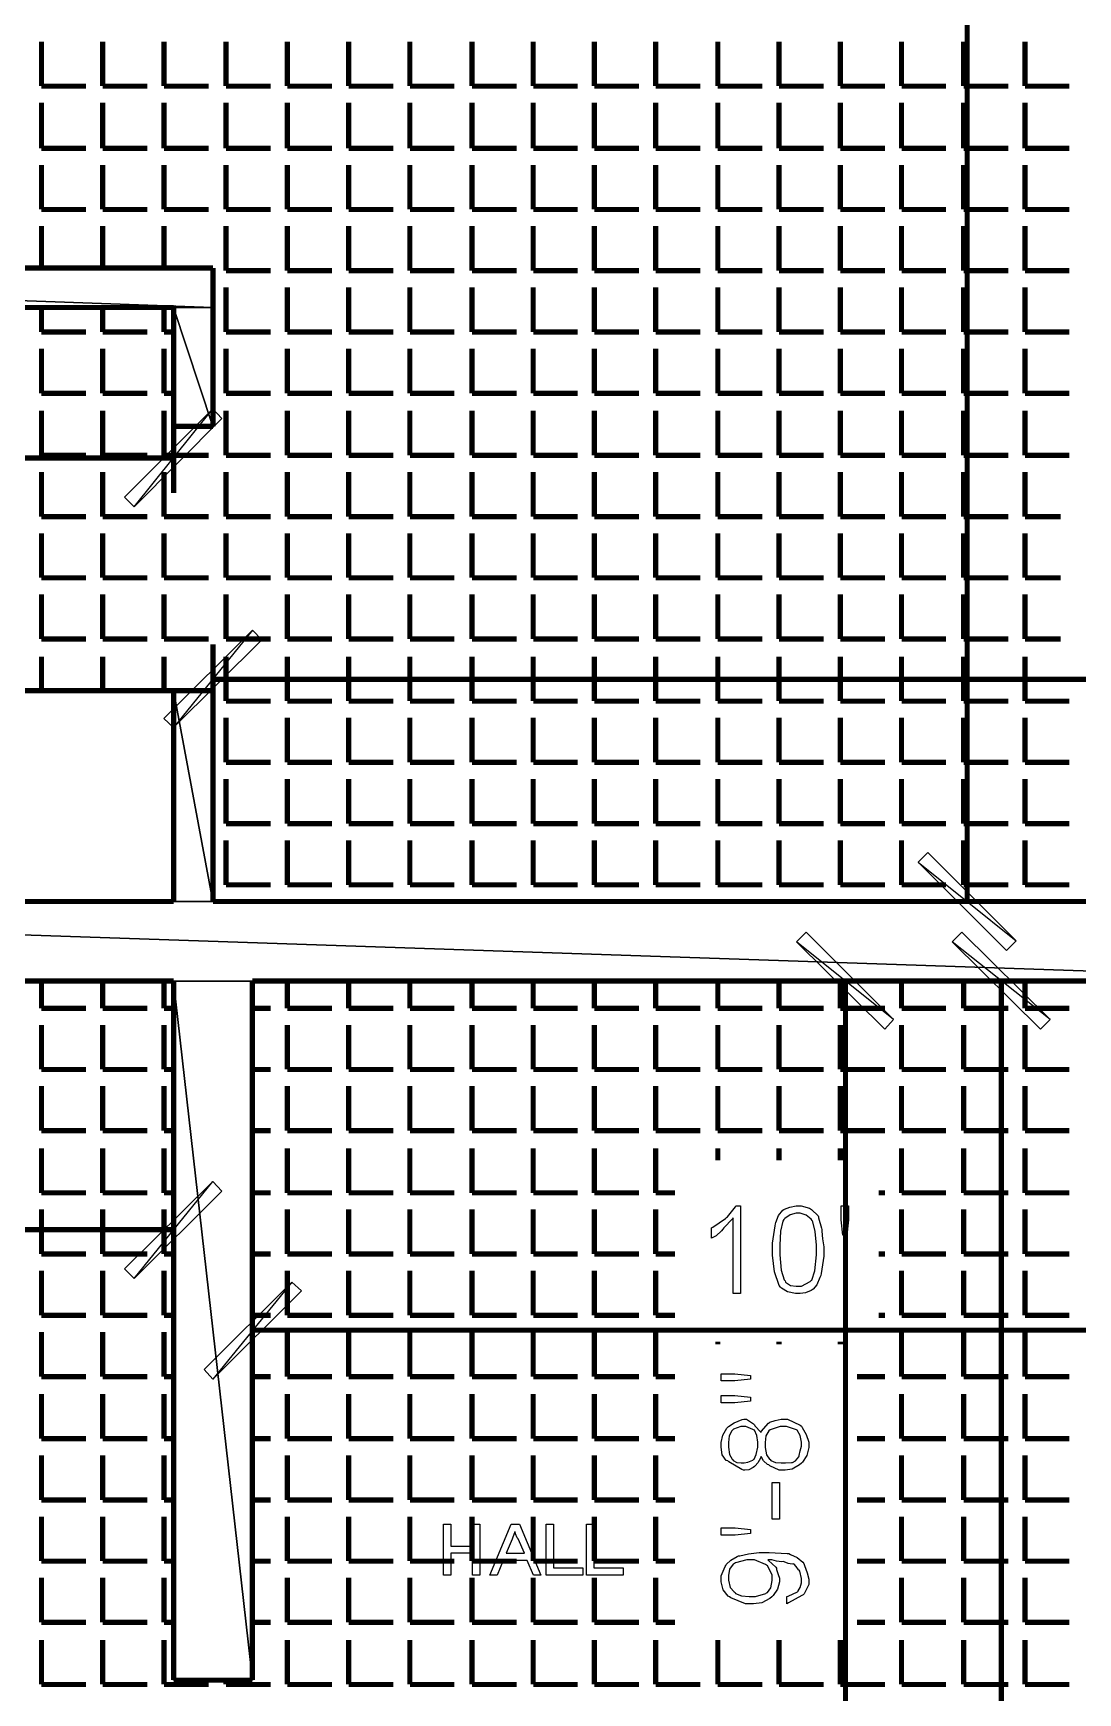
# Model space of a CAD drawing. Extents: x 0.3 to 7.8, y 0.3 to 11.5.
# Drawn here: x 3.249 to 5.239, y 5.433 to 8.594 of the extents above; entities that cross this region are included whole.
import ezdxf

# ---------------------------------------------------------------- set-up
doc = ezdxf.new("R2010")
doc.units = 0
doc.layers.get('0').update_dxf_attribs({"linetype": 'CONTINUOUS'})

msp = doc.modelspace()

# ---------------------------------------------------------------- linework, layer by layer
at = {"color": 0, "const_width": 0.01}
for points in [[(5.02832, 6.94), (5.02832, 10.1583)], [(3.51665, 7.89165), (3.51665, 7.71832)], [(3.51665, 7.845), (3.59169, 7.845)], [(1.50499, 7.785), (3.51665, 7.785)], [(3.59169, 7.27832), (3.59169, 7.43001)], [(3.59169, 7.36333), (6.48335, 7.36333)], [(3.51665, 7.34169), (3.59169, 7.34169)], [(5.07335, 6.94), (4.96164, 6.94)], [(4.79665, 4.85335), (4.79665, 6.78836)], [(5.09332, 3.57167), (5.09332, 6.78836)], [(1.50499, 6.315), (3.51665, 6.315)], [(3.66667, 6.12332), (5.67833, 6.12332)]]:
    msp.add_lwpolyline(points, dxfattribs=at)
at = {"color": 6, "const_width": 0.01}
for points in [[(3.26497, 8.49333), (3.26497, 8.57835)], [(3.38167, 8.49333), (3.38167, 8.57835)], [(3.49832, 8.49333), (3.49832, 8.57835)], [(3.61664, 8.49333), (3.61664, 8.57835)], [(3.73335, 8.49333), (3.73335, 8.57835)], [(3.84999, 8.49333), (3.84999, 8.57835)], [(3.96669, 8.49333), (3.96669, 8.57835)], [(4.08501, 8.49333), (4.08501, 8.57835)], [(4.20167, 8.49333), (4.20167, 8.57835)], [(4.31836, 8.49333), (4.31836, 8.57835)], [(4.435, 8.49333), (4.435, 8.57835)], [(4.55333, 8.49333), (4.55333, 8.57835)], [(4.66997, 8.49333), (4.66997, 8.57835)], [(4.78668, 8.49333), (4.78668, 8.57835)], [(4.90332, 8.49333), (4.90332, 8.57835)], [(5.02165, 8.49333), (5.02165, 8.57835)], [(5.13835, 8.49333), (5.13835, 8.57835)], [(3.26497, 8.49333), (3.34999, 8.49333)], [(3.38167, 8.49333), (3.46669, 8.49333)], [(3.49832, 8.49333), (3.58333, 8.49333)], [(3.61664, 8.49333), (3.70167, 8.49333)], [(3.73335, 8.49333), (3.81836, 8.49333)], [(3.84999, 8.49333), (3.935, 8.49333)], [(3.96669, 8.49333), (4.05165, 8.49333)], [(4.08501, 8.49333), (4.16997, 8.49333)], [(4.20167, 8.49333), (4.28668, 8.49333)], [(4.31836, 8.49333), (4.40332, 8.49333)], [(4.435, 8.49333), (4.52001, 8.49333)], [(4.55333, 8.49333), (4.63835, 8.49333)], [(4.66997, 8.49333), (4.75499, 8.49333)], [(4.78668, 8.49333), (4.87169, 8.49333)], [(4.90332, 8.49333), (4.98833, 8.49333)], [(5.02165, 8.49333), (5.10667, 8.49333)], [(5.13835, 8.49333), (5.22331, 8.49333)], [(3.26497, 8.375), (3.26497, 8.46164)], [(3.38167, 8.375), (3.38167, 8.46164)], [(3.49832, 8.375), (3.49832, 8.46164)], [(3.61664, 8.375), (3.61664, 8.46164)], [(3.73335, 8.375), (3.73335, 8.46164)], [(3.84999, 8.375), (3.84999, 8.46164)], [(3.96669, 8.375), (3.96669, 8.46164)], [(4.08501, 8.375), (4.08501, 8.46164)], [(4.20167, 8.375), (4.20167, 8.46164)], [(4.31836, 8.375), (4.31836, 8.46164)], [(4.435, 8.375), (4.435, 8.46164)], [(4.55333, 8.375), (4.55333, 8.46164)], [(4.66997, 8.375), (4.66997, 8.46164)], [(4.78668, 8.375), (4.78668, 8.46164)], [(4.90332, 8.375), (4.90332, 8.46164)], [(5.02165, 8.375), (5.02165, 8.46164)], [(5.13835, 8.375), (5.13835, 8.46164)], [(3.26497, 8.375), (3.34999, 8.375)], [(3.38167, 8.375), (3.46669, 8.375)], [(3.49832, 8.375), (3.58333, 8.375)], [(3.61664, 8.375), (3.70167, 8.375)], [(3.73335, 8.375), (3.81836, 8.375)], [(3.84999, 8.375), (3.935, 8.375)], [(3.96669, 8.375), (4.05165, 8.375)], [(4.08501, 8.375), (4.16997, 8.375)], [(4.20167, 8.375), (4.28668, 8.375)], [(4.31836, 8.375), (4.40332, 8.375)], [(4.435, 8.375), (4.52001, 8.375)], [(4.55333, 8.375), (4.63835, 8.375)], [(4.66997, 8.375), (4.75499, 8.375)], [(4.78668, 8.375), (4.87169, 8.375)], [(4.90332, 8.375), (4.98833, 8.375)], [(5.02165, 8.375), (5.10667, 8.375)], [(5.13835, 8.375), (5.22331, 8.375)], [(3.26497, 8.25836), (3.26497, 8.34332)], [(3.38167, 8.25836), (3.38167, 8.34332)], [(3.49832, 8.25836), (3.49832, 8.34332)], [(3.61664, 8.25836), (3.61664, 8.34332)], [(3.73335, 8.25836), (3.73335, 8.34332)], [(3.84999, 8.25836), (3.84999, 8.34332)], [(3.96669, 8.25836), (3.96669, 8.34332)], [(4.08501, 8.25836), (4.08501, 8.34332)], [(4.20167, 8.25836), (4.20167, 8.34332)], [(4.31836, 8.25836), (4.31836, 8.34332)], [(4.435, 8.25836), (4.435, 8.34332)], [(4.55333, 8.25836), (4.55333, 8.34332)], [(4.66997, 8.25836), (4.66997, 8.34332)], [(4.78668, 8.25836), (4.78668, 8.34332)], [(4.90332, 8.25836), (4.90332, 8.34332)], [(5.02165, 8.25836), (5.02165, 8.34332)], [(5.13835, 8.25836), (5.13835, 8.34332)], [(3.26497, 8.25836), (3.34999, 8.25836)], [(3.38167, 8.25836), (3.46669, 8.25836)], [(3.49832, 8.25836), (3.58333, 8.25836)], [(3.61664, 8.25836), (3.70167, 8.25836)], [(3.73335, 8.25836), (3.81836, 8.25836)], [(3.84999, 8.25836), (3.935, 8.25836)], [(3.96669, 8.25836), (4.05165, 8.25836)], [(4.08501, 8.25836), (4.16997, 8.25836)], [(4.20167, 8.25836), (4.28668, 8.25836)], [(4.31836, 8.25836), (4.40332, 8.25836)], [(4.435, 8.25836), (4.52001, 8.25836)], [(4.55333, 8.25836), (4.63835, 8.25836)], [(4.66997, 8.25836), (4.75499, 8.25836)], [(4.78668, 8.25836), (4.87169, 8.25836)], [(4.90332, 8.25836), (4.98833, 8.25836)], [(5.02165, 8.25836), (5.10667, 8.25836)], [(5.13835, 8.25836), (5.22331, 8.25836)], [(3.26497, 8.14665), (3.26497, 8.22667)], [(3.38167, 8.14665), (3.38167, 8.22667)], [(3.49832, 8.14665), (3.49832, 8.22667)], [(3.61664, 8.14165), (3.61664, 8.22667)], [(3.73335, 8.14165), (3.73335, 8.22667)], [(3.84999, 8.14165), (3.84999, 8.22667)], [(3.96669, 8.14165), (3.96669, 8.22667)], [(4.08501, 8.14165), (4.08501, 8.22667)], [(4.20167, 8.14165), (4.20167, 8.22667)], [(4.31836, 8.14165), (4.31836, 8.22667)], [(4.435, 8.14165), (4.435, 8.22667)], [(4.55333, 8.14165), (4.55333, 8.22667)], [(4.66997, 8.14165), (4.66997, 8.22667)], [(4.78668, 8.14165), (4.78668, 8.22667)], [(4.90332, 8.14165), (4.90332, 8.22667)], [(5.02165, 8.14165), (5.02165, 8.22667)], [(5.13835, 8.14165), (5.13835, 8.22667)], [(3.61664, 8.14165), (3.70167, 8.14165)], [(3.73335, 8.14165), (3.81836, 8.14165)], [(3.84999, 8.14165), (3.935, 8.14165)], [(3.96669, 8.14165), (4.05165, 8.14165)], [(4.08501, 8.14165), (4.16997, 8.14165)], [(4.20167, 8.14165), (4.28668, 8.14165)], [(4.31836, 8.14165), (4.40332, 8.14165)], [(4.435, 8.14165), (4.52001, 8.14165)], [(4.55333, 8.14165), (4.63835, 8.14165)], [(4.66997, 8.14165), (4.75499, 8.14165)], [(4.78668, 8.14165), (4.87169, 8.14165)], [(4.90332, 8.14165), (4.98833, 8.14165)], [(5.02165, 8.14165), (5.10667, 8.14165)], [(5.13835, 8.14165), (5.22331, 8.14165)], [(3.61664, 8.02501), (3.61664, 8.11003)], [(3.73335, 8.02501), (3.73335, 8.11003)], [(3.84999, 8.02501), (3.84999, 8.11003)], [(3.96669, 8.02501), (3.96669, 8.11003)], [(4.08501, 8.02501), (4.08501, 8.11003)], [(4.20167, 8.02501), (4.20167, 8.11003)], [(4.31836, 8.02501), (4.31836, 8.11003)], [(4.435, 8.02501), (4.435, 8.11003)], [(4.55333, 8.02501), (4.55333, 8.11003)], [(4.66997, 8.02501), (4.66997, 8.11003)], [(4.78668, 8.02501), (4.78668, 8.11003)], [(4.90332, 8.02501), (4.90332, 8.11003)], [(5.02165, 8.02501), (5.02165, 8.11003)], [(5.13835, 8.02501), (5.13835, 8.11003)], [(3.26497, 8.02501), (3.26497, 8.07167)], [(3.38167, 8.02501), (3.38167, 8.07167)], [(3.49832, 8.02501), (3.49832, 8.07167)], [(3.26497, 8.02501), (3.34999, 8.02501)], [(3.38167, 8.02501), (3.46669, 8.02501)], [(3.49832, 8.02501), (3.51665, 8.02501)], [(3.61664, 8.02501), (3.70167, 8.02501)], [(3.73335, 8.02501), (3.81836, 8.02501)], [(3.84999, 8.02501), (3.935, 8.02501)], [(3.96669, 8.02501), (4.05165, 8.02501)], [(4.08501, 8.02501), (4.16997, 8.02501)], [(4.20167, 8.02501), (4.28668, 8.02501)], [(4.31836, 8.02501), (4.40332, 8.02501)], [(4.435, 8.02501), (4.52001, 8.02501)], [(4.55333, 8.02501), (4.63835, 8.02501)], [(4.66997, 8.02501), (4.75499, 8.02501)], [(4.78668, 8.02501), (4.87169, 8.02501)], [(4.90332, 8.02501), (4.98833, 8.02501)], [(5.02165, 8.02501), (5.10667, 8.02501)], [(5.13835, 8.02501), (5.22331, 8.02501)], [(3.26497, 7.90831), (3.26497, 7.99333)], [(3.38167, 7.90831), (3.38167, 7.99333)], [(3.49832, 7.90831), (3.49832, 7.99333)], [(3.61664, 7.90831), (3.61664, 7.99333)], [(3.73335, 7.90831), (3.73335, 7.99333)], [(3.84999, 7.90831), (3.84999, 7.99333)], [(3.96669, 7.90831), (3.96669, 7.99333)], [(4.08501, 7.90831), (4.08501, 7.99333)], [(4.20167, 7.90831), (4.20167, 7.99333)], [(4.31836, 7.90831), (4.31836, 7.99333)], [(4.435, 7.90831), (4.435, 7.99333)], [(4.55333, 7.90831), (4.55333, 7.99333)], [(4.66997, 7.90831), (4.66997, 7.99333)], [(4.78668, 7.90831), (4.78668, 7.99333)], [(4.90332, 7.90831), (4.90332, 7.99333)], [(5.02165, 7.90831), (5.02165, 7.99333)], [(5.13835, 7.90831), (5.13835, 7.99333)], [(3.26497, 7.90831), (3.34999, 7.90831)], [(3.38167, 7.90831), (3.46669, 7.90831)], [(3.49832, 7.90831), (3.51665, 7.90831)], [(3.61664, 7.90831), (3.70167, 7.90831)], [(3.73335, 7.90831), (3.81836, 7.90831)], [(3.84999, 7.90831), (3.935, 7.90831)], [(3.96669, 7.90831), (4.05165, 7.90831)], [(4.08501, 7.90831), (4.16997, 7.90831)], [(4.20167, 7.90831), (4.28668, 7.90831)], [(4.31836, 7.90831), (4.40332, 7.90831)], [(4.435, 7.90831), (4.52001, 7.90831)], [(4.55333, 7.90831), (4.63835, 7.90831)], [(4.66997, 7.90831), (4.75499, 7.90831)], [(4.78668, 7.90831), (4.87169, 7.90831)], [(4.90332, 7.90831), (4.98833, 7.90831)], [(5.02165, 7.90831), (5.10667, 7.90831)], [(5.13835, 7.90831), (5.22331, 7.90831)], [(3.26497, 7.78999), (3.26497, 7.875)], [(3.38167, 7.78999), (3.38167, 7.875)], [(3.49832, 7.78999), (3.49832, 7.875)], [(3.61664, 7.78999), (3.61664, 7.875)], [(3.73335, 7.78999), (3.73335, 7.875)], [(3.84999, 7.78999), (3.84999, 7.875)], [(3.96669, 7.78999), (3.96669, 7.875)], [(4.08501, 7.78999), (4.08501, 7.875)], [(4.20167, 7.78999), (4.20167, 7.875)], [(4.31836, 7.78999), (4.31836, 7.875)], [(4.435, 7.78999), (4.435, 7.875)], [(4.55333, 7.78999), (4.55333, 7.875)], [(4.66997, 7.78999), (4.66997, 7.875)], [(4.78668, 7.78999), (4.78668, 7.875)], [(4.90332, 7.78999), (4.90332, 7.875)], [(5.02165, 7.78999), (5.02165, 7.875)], [(5.13835, 7.78999), (5.13835, 7.875)], [(3.26497, 7.78999), (3.34999, 7.78999)], [(3.38167, 7.78999), (3.46669, 7.78999)], [(3.49832, 7.78999), (3.58333, 7.78999)], [(3.61664, 7.78999), (3.70167, 7.78999)], [(3.73335, 7.78999), (3.81836, 7.78999)], [(3.84999, 7.78999), (3.935, 7.78999)], [(3.96669, 7.78999), (4.05165, 7.78999)], [(4.08501, 7.78999), (4.16997, 7.78999)], [(4.20167, 7.78999), (4.28668, 7.78999)], [(4.31836, 7.78999), (4.40332, 7.78999)], [(4.435, 7.78999), (4.52001, 7.78999)], [(4.55333, 7.78999), (4.63835, 7.78999)], [(4.66997, 7.78999), (4.75499, 7.78999)], [(4.78668, 7.78999), (4.87169, 7.78999)], [(4.90332, 7.78999), (4.98833, 7.78999)], [(5.02165, 7.78999), (5.10667, 7.78999)], [(5.13835, 7.78999), (5.22331, 7.78999)], [(3.26497, 7.67333), (3.26497, 7.75836)], [(3.38167, 7.67333), (3.38167, 7.75836)], [(3.49832, 7.67333), (3.49832, 7.75836)], [(3.61664, 7.67333), (3.61664, 7.75836)], [(3.73335, 7.67333), (3.73335, 7.75836)], [(3.84999, 7.67333), (3.84999, 7.75836)], [(3.96669, 7.67333), (3.96669, 7.75836)], [(4.08501, 7.67333), (4.08501, 7.75836)], [(4.20167, 7.67333), (4.20167, 7.75836)], [(4.31836, 7.67333), (4.31836, 7.75836)], [(4.435, 7.67333), (4.435, 7.75836)], [(4.55333, 7.67333), (4.55333, 7.75836)], [(4.66997, 7.67333), (4.66997, 7.75836)], [(4.78668, 7.67333), (4.78668, 7.75836)], [(4.90332, 7.67333), (4.90332, 7.75836)], [(5.02165, 7.67333), (5.02165, 7.75836)], [(5.13835, 7.67333), (5.13835, 7.75836)], [(3.26497, 7.67333), (3.34999, 7.67333)], [(3.38167, 7.67333), (3.46669, 7.67333)], [(3.49832, 7.67333), (3.58333, 7.67333)], [(3.61664, 7.67333), (3.70167, 7.67333)], [(3.73335, 7.67333), (3.81836, 7.67333)], [(3.84999, 7.67333), (3.935, 7.67333)], [(3.96669, 7.67333), (4.05165, 7.67333)], [(4.08501, 7.67333), (4.16997, 7.67333)], [(4.20167, 7.67333), (4.28668, 7.67333)], [(4.31836, 7.67333), (4.40332, 7.67333)], [(4.435, 7.67333), (4.52001, 7.67333)], [(4.55333, 7.67333), (4.63835, 7.67333)], [(4.66997, 7.67333), (4.75499, 7.67333)], [(4.78668, 7.67333), (4.87169, 7.67333)], [(4.90332, 7.67333), (4.98833, 7.67333)], [(5.02165, 7.67333), (5.10667, 7.67333)], [(5.13835, 7.67333), (5.20665, 7.67333)], [(3.26497, 7.55664), (3.26497, 7.64165)], [(3.38167, 7.55664), (3.38167, 7.64165)], [(3.49832, 7.55664), (3.49832, 7.64165)], [(3.61664, 7.55664), (3.61664, 7.64165)], [(3.73335, 7.55664), (3.73335, 7.64165)], [(3.84999, 7.55664), (3.84999, 7.64165)], [(3.96669, 7.55664), (3.96669, 7.64165)], [(4.08501, 7.55664), (4.08501, 7.64165)], [(4.20167, 7.55664), (4.20167, 7.64165)], [(4.31836, 7.55664), (4.31836, 7.64165)], [(4.435, 7.55664), (4.435, 7.64165)], [(4.55333, 7.55664), (4.55333, 7.64165)], [(4.66997, 7.55664), (4.66997, 7.64165)], [(4.78668, 7.55664), (4.78668, 7.64165)], [(4.90332, 7.55664), (4.90332, 7.64165)], [(5.02165, 7.55664), (5.02165, 7.64165)], [(5.13835, 7.55664), (5.13835, 7.64165)], [(3.26497, 7.55664), (3.34999, 7.55664)], [(3.38167, 7.55664), (3.46669, 7.55664)], [(3.49832, 7.55664), (3.58333, 7.55664)], [(3.61664, 7.55664), (3.70167, 7.55664)], [(3.73335, 7.55664), (3.81836, 7.55664)], [(3.84999, 7.55664), (3.935, 7.55664)], [(3.96669, 7.55664), (4.05165, 7.55664)], [(4.08501, 7.55664), (4.16997, 7.55664)], [(4.20167, 7.55664), (4.28668, 7.55664)], [(4.31836, 7.55664), (4.40332, 7.55664)], [(4.435, 7.55664), (4.52001, 7.55664)], [(4.55333, 7.55664), (4.63835, 7.55664)], [(4.66997, 7.55664), (4.75499, 7.55664)], [(4.78668, 7.55664), (4.87169, 7.55664)], [(4.90332, 7.55664), (4.98833, 7.55664)], [(5.02165, 7.55664), (5.10667, 7.55664)], [(5.13835, 7.55664), (5.20665, 7.55664)], [(3.26497, 7.44), (3.26497, 7.52501)], [(3.38167, 7.44), (3.38167, 7.52501)], [(3.49832, 7.44), (3.49832, 7.52501)], [(3.61664, 7.44), (3.61664, 7.52501)], [(3.73335, 7.44), (3.73335, 7.52501)], [(3.84999, 7.44), (3.84999, 7.52501)], [(3.96669, 7.44), (3.96669, 7.52501)], [(4.08501, 7.44), (4.08501, 7.52501)], [(4.20167, 7.44), (4.20167, 7.52501)], [(4.31836, 7.44), (4.31836, 7.52501)], [(4.435, 7.44), (4.435, 7.52501)], [(4.55333, 7.44), (4.55333, 7.52501)], [(4.66997, 7.44), (4.66997, 7.52501)], [(4.78668, 7.44), (4.78668, 7.52501)], [(4.90332, 7.44), (4.90332, 7.52501)], [(5.02165, 7.44), (5.02165, 7.52501)], [(5.13835, 7.44), (5.13835, 7.52501)], [(3.26497, 7.44), (3.34999, 7.44)], [(3.38167, 7.44), (3.46669, 7.44)], [(3.49832, 7.44), (3.58333, 7.44)], [(3.61664, 7.44), (3.70167, 7.44)], [(3.73335, 7.44), (3.81836, 7.44)], [(3.84999, 7.44), (3.935, 7.44)], [(3.96669, 7.44), (4.05165, 7.44)], [(4.08501, 7.44), (4.16997, 7.44)], [(4.20167, 7.44), (4.28668, 7.44)], [(4.31836, 7.44), (4.40332, 7.44)], [(4.435, 7.44), (4.52001, 7.44)], [(4.55333, 7.44), (4.63835, 7.44)], [(4.66997, 7.44), (4.75499, 7.44)], [(4.78668, 7.44), (4.87169, 7.44)], [(4.90332, 7.44), (4.98833, 7.44)], [(5.02165, 7.44), (5.10667, 7.44)], [(5.13835, 7.44), (5.20665, 7.44)], [(3.26497, 7.34169), (3.26497, 7.40668)], [(3.38167, 7.34169), (3.38167, 7.40668)], [(3.49832, 7.34169), (3.49832, 7.40668)], [(3.61664, 7.32167), (3.61664, 7.40668)], [(3.73335, 7.32167), (3.73335, 7.40668)], [(3.84999, 7.32167), (3.84999, 7.40668)], [(3.96669, 7.32167), (3.96669, 7.40668)], [(4.08501, 7.32167), (4.08501, 7.40668)], [(4.20167, 7.32167), (4.20167, 7.40668)], [(4.31836, 7.32167), (4.31836, 7.40668)], [(4.435, 7.32167), (4.435, 7.40668)], [(4.55333, 7.32167), (4.55333, 7.40668)], [(4.66997, 7.32167), (4.66997, 7.40668)], [(4.78668, 7.32167), (4.78668, 7.40668)], [(4.90332, 7.32167), (4.90332, 7.40668)], [(5.02165, 7.32167), (5.02165, 7.40668)], [(5.13835, 7.32167), (5.13835, 7.40668)], [(3.61664, 7.32167), (3.70167, 7.32167)], [(3.73335, 7.32167), (3.81836, 7.32167)], [(3.84999, 7.32167), (3.935, 7.32167)], [(3.96669, 7.32167), (4.05165, 7.32167)], [(4.08501, 7.32167), (4.16997, 7.32167)], [(4.20167, 7.32167), (4.28668, 7.32167)], [(4.31836, 7.32167), (4.40332, 7.32167)], [(4.435, 7.32167), (4.52001, 7.32167)], [(4.55333, 7.32167), (4.63835, 7.32167)], [(4.66997, 7.32167), (4.75499, 7.32167)], [(4.78668, 7.32167), (4.87169, 7.32167)], [(4.90332, 7.32167), (4.98833, 7.32167)], [(5.02165, 7.32167), (5.10667, 7.32167)], [(5.13835, 7.32167), (5.22331, 7.32167)], [(3.61664, 7.20503), (3.61664, 7.28999)], [(3.73335, 7.20503), (3.73335, 7.28999)], [(3.84999, 7.20503), (3.84999, 7.28999)], [(3.96669, 7.20503), (3.96669, 7.28999)], [(4.08501, 7.20503), (4.08501, 7.28999)], [(4.20167, 7.20503), (4.20167, 7.28999)], [(4.31836, 7.20503), (4.31836, 7.28999)], [(4.435, 7.20503), (4.435, 7.28999)], [(4.55333, 7.20503), (4.55333, 7.28999)], [(4.66997, 7.20503), (4.66997, 7.28999)], [(4.78668, 7.20503), (4.78668, 7.28999)], [(4.90332, 7.20503), (4.90332, 7.28999)], [(5.02165, 7.20503), (5.02165, 7.28999)], [(5.13835, 7.20503), (5.13835, 7.28999)], [(3.61664, 7.20503), (3.70167, 7.20503)], [(3.73335, 7.20503), (3.81836, 7.20503)], [(3.84999, 7.20503), (3.935, 7.20503)], [(3.96669, 7.20503), (4.05165, 7.20503)], [(4.08501, 7.20503), (4.16997, 7.20503)], [(4.20167, 7.20503), (4.28668, 7.20503)], [(4.31836, 7.20503), (4.40332, 7.20503)], [(4.435, 7.20503), (4.52001, 7.20503)], [(4.55333, 7.20503), (4.63835, 7.20503)], [(4.66997, 7.20503), (4.75499, 7.20503)], [(4.78668, 7.20503), (4.87169, 7.20503)], [(4.90332, 7.20503), (4.98833, 7.20503)], [(5.02165, 7.20503), (5.10667, 7.20503)], [(5.13835, 7.20503), (5.22331, 7.20503)], [(3.61664, 7.08832), (3.61664, 7.17333)], [(3.73335, 7.08832), (3.73335, 7.17333)], [(3.84999, 7.08832), (3.84999, 7.17333)], [(3.96669, 7.08832), (3.96669, 7.17333)], [(4.08501, 7.08832), (4.08501, 7.17333)], [(4.20167, 7.08832), (4.20167, 7.17333)], [(4.31836, 7.08832), (4.31836, 7.17333)], [(4.435, 7.08832), (4.435, 7.17333)], [(4.55333, 7.08832), (4.55333, 7.17333)], [(4.66997, 7.08832), (4.66997, 7.17333)], [(4.78668, 7.08832), (4.78668, 7.17333)], [(4.90332, 7.08832), (4.90332, 7.17333)], [(5.02165, 7.08832), (5.02165, 7.17333)], [(5.13835, 7.08832), (5.13835, 7.17333)], [(3.61664, 7.08832), (3.70167, 7.08832)], [(3.73335, 7.08832), (3.81836, 7.08832)], [(3.84999, 7.08832), (3.935, 7.08832)], [(3.96669, 7.08832), (4.05165, 7.08832)], [(4.08501, 7.08832), (4.16997, 7.08832)], [(4.20167, 7.08832), (4.28668, 7.08832)], [(4.31836, 7.08832), (4.40332, 7.08832)], [(4.435, 7.08832), (4.52001, 7.08832)], [(4.55333, 7.08832), (4.63835, 7.08832)], [(4.66997, 7.08832), (4.75499, 7.08832)], [(4.78668, 7.08832), (4.87169, 7.08832)], [(4.90332, 7.08832), (4.98833, 7.08832)], [(5.02165, 7.08832), (5.10667, 7.08832)], [(5.13835, 7.08832), (5.22331, 7.08832)], [(3.61664, 6.97168), (3.61664, 7.05664)], [(3.73335, 6.97168), (3.73335, 7.05664)], [(3.84999, 6.97168), (3.84999, 7.05664)], [(3.96669, 6.97168), (3.96669, 7.05664)], [(4.08501, 6.97168), (4.08501, 7.05664)], [(4.20167, 6.97168), (4.20167, 7.05664)], [(4.31836, 6.97168), (4.31836, 7.05664)], [(4.435, 6.97168), (4.435, 7.05664)], [(4.55333, 6.97168), (4.55333, 7.05664)], [(4.66997, 6.97168), (4.66997, 7.05664)], [(4.78668, 6.97168), (4.78668, 7.05664)], [(4.90332, 6.97168), (4.90332, 7.05664)], [(5.02165, 6.97168), (5.02165, 7.05664)], [(5.13835, 6.97168), (5.13835, 7.05664)], [(3.61664, 6.97168), (3.70167, 6.97168)], [(3.73335, 6.97168), (3.81836, 6.97168)], [(3.84999, 6.97168), (3.935, 6.97168)], [(3.96669, 6.97168), (4.05165, 6.97168)], [(4.08501, 6.97168), (4.16997, 6.97168)], [(4.20167, 6.97168), (4.28668, 6.97168)], [(4.31836, 6.97168), (4.40332, 6.97168)], [(4.435, 6.97168), (4.52001, 6.97168)], [(4.55333, 6.97168), (4.63835, 6.97168)], [(4.66997, 6.97168), (4.75499, 6.97168)], [(4.78668, 6.97168), (4.87169, 6.97168)], [(4.90332, 6.97168), (4.98833, 6.97168)], [(5.02165, 6.97168), (5.10667, 6.97168)], [(5.13835, 6.97168), (5.22331, 6.97168)]]:
    msp.add_lwpolyline(points, dxfattribs=at)
at = {"color": 5, "const_width": 0.01}
for points in [[(3.59169, 8.14665), (1.50499, 8.14665)], [(3.59169, 8.14665), (3.59169, 7.845)], [(3.51665, 8.07167), (1.50499, 8.07167)], [(3.51665, 8.07167), (3.51665, 7.845)], [(3.51665, 7.34169), (1.50499, 7.34169)], [(3.51665, 7.34169), (3.51665, 6.94)], [(3.59169, 7.34169), (3.59169, 6.94)], [(3.51665, 6.94), (1.50499, 6.94)], [(5.83003, 6.94), (3.59169, 6.94)], [(3.51665, 6.78836), (1.50499, 6.78836)], [(3.51665, 5.45665), (3.51665, 6.78836)], [(3.66667, 5.45665), (3.66667, 6.78836)], [(3.66667, 6.78836), (5.67833, 6.78836)], [(3.51665, 5.45665), (3.66667, 5.45665)]]:
    msp.add_lwpolyline(points, dxfattribs=at)
at = {"color": 92}
for points in [[(1.50499, 8.14665), (3.59169, 8.07167), (1.50499, 8.07167), (1.50499, 8.14665)], [(1.50499, 8.14665), (3.59169, 8.14665), (3.59169, 8.07167), (1.50499, 8.14665)], [(3.51665, 8.07167), (3.59169, 7.845), (3.51665, 7.845), (3.51665, 8.07167)], [(3.51665, 8.07167), (3.59169, 8.07167), (3.59169, 7.845), (3.51665, 8.07167)], [(3.51665, 7.34169), (3.59169, 6.94), (3.51665, 6.94), (3.51665, 7.34169)], [(3.51665, 7.34169), (3.59169, 7.34169), (3.59169, 6.94), (3.51665, 7.34169)], [(1.35335, 6.94), (5.83003, 6.78836), (1.35335, 6.78836), (1.35335, 6.94)], [(1.35335, 6.94), (5.83003, 6.94), (5.83003, 6.78836), (1.35335, 6.94)], [(3.51665, 6.78836), (3.66667, 5.45665), (3.51665, 5.45665), (3.51665, 6.78836)], [(3.51665, 6.78836), (3.66667, 6.78836), (3.66667, 5.45665), (3.51665, 6.78836)]]:
    msp.add_lwpolyline(points, close=True, dxfattribs=at)
at = {"color": 0}
for points in [[(3.42333, 7.71001), (3.44168, 7.69168), (3.59169, 7.87831), (3.42333, 7.71001)], [(3.44168, 7.69168), (3.59169, 7.87831), (3.60835, 7.86003), (3.44168, 7.69168)], [(3.66667, 7.45665), (3.51665, 7.27165), (3.49832, 7.28836), (3.66667, 7.45665)], [(3.685, 7.43832), (3.66667, 7.45665), (3.51665, 7.27165), (3.685, 7.43832)], [(4.95335, 7.03331), (4.935, 7.01497), (5.12169, 6.86501), (4.95335, 7.03331)], [(4.935, 7.01497), (5.12169, 6.86501), (5.10335, 6.84668), (4.935, 7.01497)], [(4.88835, 6.715), (4.70335, 6.86333), (4.72168, 6.88167), (4.88835, 6.715)], [(4.87169, 6.69667), (4.88835, 6.715), (4.70335, 6.86333), (4.87169, 6.69667)], [(5.18668, 6.715), (5, 6.86333), (5.01833, 6.88167), (5.18668, 6.715)], [(5.16835, 6.69667), (5.18668, 6.715), (5, 6.86333), (5.16835, 6.69667)], [(3.42333, 6.24001), (3.44168, 6.22168), (3.59169, 6.40668), (3.42333, 6.24001)], [(3.44168, 6.22168), (3.59169, 6.40668), (3.60835, 6.38835), (3.44168, 6.22168)], [(3.74164, 6.215), (3.59169, 6.03), (3.57497, 6.04833), (3.74164, 6.215)], [(3.75999, 6.19835), (3.74164, 6.215), (3.59169, 6.03), (3.75999, 6.19835)], [(4.0306, 5.65657), (4.0306, 5.75379), (4.04449, 5.75379), (4.04449, 5.71213), (4.08615, 5.71213), (4.08615, 5.75379), (4.10004, 5.75379), (4.10004, 5.65657), (4.08615, 5.65657), (4.08615, 5.69824), (4.04449, 5.69824), (4.04449, 5.65657), (4.0306, 5.65657)], [(4.11887, 5.65657), (4.15944, 5.75379), (4.17551, 5.75379), (4.2161, 5.65657), (4.20221, 5.65657), (4.19049, 5.68435), (4.14447, 5.68435), (4.13276, 5.65657), (4.11887, 5.65657)], [(4.15012, 5.69824), (4.18485, 5.69824), (4.17333, 5.72601), (4.17144, 5.72803), (4.16764, 5.73568), (4.16758, 5.73969), (4.16749, 5.7399), (4.1665, 5.73904), (4.16206, 5.72689), (4.1614, 5.72537), (4.15012, 5.69824)], [(4.22657, 5.65657), (4.22657, 5.75379), (4.24046, 5.75379), (4.24046, 5.67046), (4.29601, 5.67046), (4.29601, 5.65657), (4.22657, 5.65657)], [(4.3035, 5.65657), (4.3035, 5.75379), (4.31739, 5.75379), (4.31739, 5.67046), (4.37294, 5.67046), (4.37294, 5.65657), (4.3035, 5.65657)]]:
    msp.add_lwpolyline(points, close=True, dxfattribs=at)
at = {"color": 2, "const_width": 0.01}
for points in [[(3.26497, 6.73665), (3.26497, 6.78836)], [(3.38167, 6.73665), (3.38167, 6.78836)], [(3.49832, 6.73665), (3.49832, 6.78836)], [(3.73335, 6.73665), (3.73335, 6.78836)], [(3.84999, 6.73665), (3.84999, 6.78836)], [(3.96669, 6.73665), (3.96669, 6.78836)], [(4.08501, 6.73665), (4.08501, 6.78836)], [(4.20167, 6.73665), (4.20167, 6.78836)], [(4.31836, 6.73665), (4.31836, 6.78836)], [(4.435, 6.73665), (4.435, 6.78836)], [(4.55333, 6.73665), (4.55333, 6.78836)], [(4.66997, 6.73665), (4.66997, 6.78836)], [(4.78668, 6.73665), (4.78668, 6.78836)], [(4.90332, 6.73665), (4.90332, 6.78836)], [(5.02165, 6.73665), (5.02165, 6.78836)], [(5.13835, 6.73665), (5.13835, 6.78836)], [(3.26497, 6.73665), (3.34999, 6.73665)], [(3.38167, 6.73665), (3.46669, 6.73665)], [(3.49832, 6.73665), (3.51665, 6.73665)], [(3.66667, 6.73665), (3.70167, 6.73665)], [(3.73335, 6.73665), (3.81836, 6.73665)], [(3.84999, 6.73665), (3.935, 6.73665)], [(3.96669, 6.73665), (4.05165, 6.73665)], [(4.08501, 6.73665), (4.16997, 6.73665)], [(4.20167, 6.73665), (4.28668, 6.73665)], [(4.31836, 6.73665), (4.40332, 6.73665)], [(4.435, 6.73665), (4.52001, 6.73665)], [(4.55333, 6.73665), (4.63835, 6.73665)], [(4.66997, 6.73665), (4.75499, 6.73665)], [(4.78668, 6.73665), (4.87169, 6.73665)], [(4.90332, 6.73665), (4.98833, 6.73665)], [(5.02165, 6.73665), (5.10667, 6.73665)], [(5.13835, 6.73665), (5.22331, 6.73665)], [(3.26497, 6.62001), (3.26497, 6.70503)], [(3.38167, 6.62001), (3.38167, 6.70503)], [(3.49832, 6.62001), (3.49832, 6.70503)], [(3.73335, 6.62001), (3.73335, 6.70503)], [(3.84999, 6.62001), (3.84999, 6.70503)], [(3.96669, 6.62001), (3.96669, 6.70503)], [(4.08501, 6.62001), (4.08501, 6.70503)], [(4.20167, 6.62001), (4.20167, 6.70503)], [(4.31836, 6.62001), (4.31836, 6.70503)], [(4.435, 6.62001), (4.435, 6.70503)], [(4.55333, 6.62001), (4.55333, 6.70503)], [(4.66997, 6.62001), (4.66997, 6.70503)], [(4.78668, 6.62001), (4.78668, 6.70503)], [(4.90332, 6.62001), (4.90332, 6.70503)], [(5.02165, 6.62001), (5.02165, 6.70503)], [(5.13835, 6.62001), (5.13835, 6.70503)], [(3.26497, 6.62001), (3.34999, 6.62001)], [(3.38167, 6.62001), (3.46669, 6.62001)], [(3.49832, 6.62001), (3.51665, 6.62001)], [(3.66667, 6.62001), (3.70167, 6.62001)], [(3.73335, 6.62001), (3.81836, 6.62001)], [(3.84999, 6.62001), (3.935, 6.62001)], [(3.96669, 6.62001), (4.05165, 6.62001)], [(4.08501, 6.62001), (4.16997, 6.62001)], [(4.20167, 6.62001), (4.28668, 6.62001)], [(4.31836, 6.62001), (4.40332, 6.62001)], [(4.435, 6.62001), (4.52001, 6.62001)], [(4.55333, 6.62001), (4.63835, 6.62001)], [(4.66997, 6.62001), (4.75499, 6.62001)], [(4.78668, 6.62001), (4.87169, 6.62001)], [(4.90332, 6.62001), (4.98833, 6.62001)], [(5.02165, 6.62001), (5.10667, 6.62001)], [(5.13835, 6.62001), (5.22331, 6.62001)], [(3.26497, 6.50331), (3.26497, 6.58832)], [(3.38167, 6.50331), (3.38167, 6.58832)], [(3.49832, 6.50331), (3.49832, 6.58832)], [(3.73335, 6.50331), (3.73335, 6.58832)], [(3.84999, 6.50331), (3.84999, 6.58832)], [(3.96669, 6.50331), (3.96669, 6.58832)], [(4.08501, 6.50331), (4.08501, 6.58832)], [(4.20167, 6.50331), (4.20167, 6.58832)], [(4.31836, 6.50331), (4.31836, 6.58832)], [(4.435, 6.50331), (4.435, 6.58832)], [(4.55333, 6.50331), (4.55333, 6.58832)], [(4.66997, 6.50331), (4.66997, 6.58832)], [(4.78668, 6.50331), (4.78668, 6.58832)], [(4.90332, 6.50331), (4.90332, 6.58832)], [(5.02165, 6.50331), (5.02165, 6.58832)], [(5.13835, 6.50331), (5.13835, 6.58832)], [(3.26497, 6.50331), (3.34999, 6.50331)], [(3.38167, 6.50331), (3.46669, 6.50331)], [(3.49832, 6.50331), (3.51665, 6.50331)], [(3.66667, 6.50331), (3.70167, 6.50331)], [(3.73335, 6.50331), (3.81836, 6.50331)], [(3.84999, 6.50331), (3.935, 6.50331)], [(3.96669, 6.50331), (4.05165, 6.50331)], [(4.08501, 6.50331), (4.16997, 6.50331)], [(4.20167, 6.50331), (4.28668, 6.50331)], [(4.31836, 6.50331), (4.40332, 6.50331)], [(4.435, 6.50331), (4.52001, 6.50331)], [(4.55333, 6.50331), (4.63835, 6.50331)], [(4.66997, 6.50331), (4.75499, 6.50331)], [(4.78668, 6.50331), (4.87169, 6.50331)], [(4.90332, 6.50331), (4.98833, 6.50331)], [(5.02165, 6.50331), (5.10667, 6.50331)], [(5.13835, 6.50331), (5.22331, 6.50331)], [(3.26497, 6.38499), (3.26497, 6.47)], [(3.38167, 6.38499), (3.38167, 6.47)], [(3.49832, 6.38499), (3.49832, 6.47)], [(3.73335, 6.38499), (3.73335, 6.47)], [(3.84999, 6.38499), (3.84999, 6.47)], [(3.96669, 6.38499), (3.96669, 6.47)], [(4.08501, 6.38499), (4.08501, 6.47)], [(4.20167, 6.38499), (4.20167, 6.47)], [(4.31836, 6.38499), (4.31836, 6.47)], [(4.435, 6.38499), (4.435, 6.47)], [(4.55333, 6.44667), (4.55333, 6.47)], [(4.66997, 6.44667), (4.66997, 6.47)], [(4.78668, 6.44667), (4.78668, 6.47)], [(4.90332, 6.38499), (4.90332, 6.47)], [(5.02165, 6.38499), (5.02165, 6.47)], [(5.13835, 6.38499), (5.13835, 6.47)], [(3.26497, 6.38499), (3.34999, 6.38499)], [(3.38167, 6.38499), (3.46669, 6.38499)], [(3.49832, 6.38499), (3.51665, 6.38499)], [(3.66667, 6.38499), (3.70167, 6.38499)], [(3.73335, 6.38499), (3.81836, 6.38499)], [(3.84999, 6.38499), (3.935, 6.38499)], [(3.96669, 6.38499), (4.05165, 6.38499)], [(4.08501, 6.38499), (4.16997, 6.38499)], [(4.20167, 6.38499), (4.28668, 6.38499)], [(4.31836, 6.38499), (4.40332, 6.38499)], [(4.435, 6.38499), (4.47168, 6.38499)], [(4.86003, 6.38499), (4.87169, 6.38499)], [(4.90332, 6.38499), (4.98833, 6.38499)], [(5.02165, 6.38499), (5.10667, 6.38499)], [(5.13835, 6.38499), (5.22331, 6.38499)], [(3.26497, 6.26833), (3.26497, 6.35335)], [(3.38167, 6.26833), (3.38167, 6.35335)], [(3.49832, 6.26833), (3.49832, 6.35335)], [(3.73335, 6.26833), (3.73335, 6.35335)], [(3.84999, 6.26833), (3.84999, 6.35335)], [(3.96669, 6.26833), (3.96669, 6.35335)], [(4.08501, 6.26833), (4.08501, 6.35335)], [(4.20167, 6.26833), (4.20167, 6.35335)], [(4.31836, 6.26833), (4.31836, 6.35335)], [(4.435, 6.26833), (4.435, 6.35335)], [(4.90332, 6.26833), (4.90332, 6.35335)], [(5.02165, 6.26833), (5.02165, 6.35335)], [(5.13835, 6.26833), (5.13835, 6.35335)], [(3.26497, 6.26833), (3.34999, 6.26833)], [(3.38167, 6.26833), (3.46669, 6.26833)], [(3.49832, 6.26833), (3.51665, 6.26833)], [(3.66667, 6.26833), (3.70167, 6.26833)], [(3.73335, 6.26833), (3.81836, 6.26833)], [(3.84999, 6.26833), (3.935, 6.26833)], [(3.96669, 6.26833), (4.05165, 6.26833)], [(4.08501, 6.26833), (4.16997, 6.26833)], [(4.20167, 6.26833), (4.28668, 6.26833)], [(4.31836, 6.26833), (4.40332, 6.26833)], [(4.435, 6.26833), (4.47168, 6.26833)], [(4.86003, 6.26833), (4.87169, 6.26833)], [(4.90332, 6.26833), (4.98833, 6.26833)], [(5.02165, 6.26833), (5.10667, 6.26833)], [(5.13835, 6.26833), (5.22331, 6.26833)], [(3.26497, 6.15169), (3.26497, 6.23665)], [(3.38167, 6.15169), (3.38167, 6.23665)], [(3.49832, 6.15169), (3.49832, 6.23665)], [(3.73335, 6.15169), (3.73335, 6.23665)], [(3.84999, 6.15169), (3.84999, 6.23665)], [(3.96669, 6.15169), (3.96669, 6.23665)], [(4.08501, 6.15169), (4.08501, 6.23665)], [(4.20167, 6.15169), (4.20167, 6.23665)], [(4.31836, 6.15169), (4.31836, 6.23665)], [(4.435, 6.15169), (4.435, 6.23665)], [(4.90332, 6.15169), (4.90332, 6.23665)], [(5.02165, 6.15169), (5.02165, 6.23665)], [(5.13835, 6.15169), (5.13835, 6.23665)], [(3.26497, 6.15169), (3.34999, 6.15169)], [(3.38167, 6.15169), (3.46669, 6.15169)], [(3.49832, 6.15169), (3.51665, 6.15169)], [(3.66667, 6.15169), (3.70167, 6.15169)], [(3.73335, 6.15169), (3.81836, 6.15169)], [(3.84999, 6.15169), (3.935, 6.15169)], [(3.96669, 6.15169), (4.05165, 6.15169)], [(4.08501, 6.15169), (4.16997, 6.15169)], [(4.20167, 6.15169), (4.28668, 6.15169)], [(4.31836, 6.15169), (4.40332, 6.15169)], [(4.435, 6.15169), (4.47168, 6.15169)], [(4.86003, 6.15169), (4.87169, 6.15169)], [(4.90332, 6.15169), (4.98833, 6.15169)], [(5.02165, 6.15169), (5.10667, 6.15169)], [(5.13835, 6.15169), (5.22331, 6.15169)], [(3.26497, 6.035), (3.26497, 6.12001)], [(3.38167, 6.035), (3.38167, 6.12001)], [(3.49832, 6.035), (3.49832, 6.12001)], [(3.73335, 6.035), (3.73335, 6.12001)], [(3.84999, 6.035), (3.84999, 6.12001)], [(3.96669, 6.035), (3.96669, 6.12001)], [(4.08501, 6.035), (4.08501, 6.12001)], [(4.20167, 6.035), (4.20167, 6.12001)], [(4.31836, 6.035), (4.31836, 6.12001)], [(4.435, 6.035), (4.435, 6.12001)], [(4.55333, 6.09668), (4.55333, 6.10167)], [(4.66997, 6.09668), (4.66997, 6.10167)], [(4.78668, 6.09668), (4.78668, 6.10167)], [(4.90332, 6.035), (4.90332, 6.12001)], [(5.02165, 6.035), (5.02165, 6.12001)], [(5.13835, 6.035), (5.13835, 6.12001)], [(3.26497, 6.035), (3.34999, 6.035)], [(3.38167, 6.035), (3.46669, 6.035)], [(3.49832, 6.035), (3.51665, 6.035)], [(3.66667, 6.035), (3.70167, 6.035)], [(3.73335, 6.035), (3.81836, 6.035)], [(3.84999, 6.035), (3.935, 6.035)], [(3.96669, 6.035), (4.05165, 6.035)], [(4.08501, 6.035), (4.16997, 6.035)], [(4.20167, 6.035), (4.28668, 6.035)], [(4.31836, 6.035), (4.40332, 6.035)], [(4.435, 6.035), (4.47168, 6.035)], [(4.81836, 6.035), (4.87169, 6.035)], [(4.90332, 6.035), (4.98833, 6.035)], [(5.02165, 6.035), (5.10667, 6.035)], [(5.13835, 6.035), (5.22331, 6.035)], [(3.26497, 5.91667), (3.26497, 6.00168)], [(3.38167, 5.91667), (3.38167, 6.00168)], [(3.49832, 5.91667), (3.49832, 6.00168)], [(3.73335, 5.91667), (3.73335, 6.00168)], [(3.84999, 5.91667), (3.84999, 6.00168)], [(3.96669, 5.91667), (3.96669, 6.00168)], [(4.08501, 5.91667), (4.08501, 6.00168)], [(4.20167, 5.91667), (4.20167, 6.00168)], [(4.31836, 5.91667), (4.31836, 6.00168)], [(4.435, 5.91667), (4.435, 6.00168)], [(4.90332, 5.91667), (4.90332, 6.00168)], [(5.02165, 5.91667), (5.02165, 6.00168)], [(5.13835, 5.91667), (5.13835, 6.00168)], [(3.26497, 5.91667), (3.34999, 5.91667)], [(3.38167, 5.91667), (3.46669, 5.91667)], [(3.49832, 5.91667), (3.51665, 5.91667)], [(3.66667, 5.91667), (3.70167, 5.91667)], [(3.73335, 5.91667), (3.81836, 5.91667)], [(3.84999, 5.91667), (3.935, 5.91667)], [(3.96669, 5.91667), (4.05165, 5.91667)], [(4.08501, 5.91667), (4.16997, 5.91667)], [(4.20167, 5.91667), (4.28668, 5.91667)], [(4.31836, 5.91667), (4.40332, 5.91667)], [(4.435, 5.91667), (4.47168, 5.91667)], [(4.81836, 5.91667), (4.87169, 5.91667)], [(4.90332, 5.91667), (4.98833, 5.91667)], [(5.02165, 5.91667), (5.10667, 5.91667)], [(5.13835, 5.91667), (5.22331, 5.91667)], [(3.26497, 5.80003), (3.26497, 5.88499)], [(3.38167, 5.80003), (3.38167, 5.88499)], [(3.49832, 5.80003), (3.49832, 5.88499)], [(3.73335, 5.80003), (3.73335, 5.88499)], [(3.84999, 5.80003), (3.84999, 5.88499)], [(3.96669, 5.80003), (3.96669, 5.88499)], [(4.08501, 5.80003), (4.08501, 5.88499)], [(4.20167, 5.80003), (4.20167, 5.88499)], [(4.31836, 5.80003), (4.31836, 5.88499)], [(4.435, 5.80003), (4.435, 5.88499)], [(4.90332, 5.80003), (4.90332, 5.88499)], [(5.02165, 5.80003), (5.02165, 5.88499)], [(5.13835, 5.80003), (5.13835, 5.88499)], [(3.26497, 5.80003), (3.34999, 5.80003)], [(3.38167, 5.80003), (3.46669, 5.80003)], [(3.49832, 5.80003), (3.51665, 5.80003)], [(3.66667, 5.80003), (3.70167, 5.80003)], [(3.73335, 5.80003), (3.81836, 5.80003)], [(3.84999, 5.80003), (3.935, 5.80003)], [(3.96669, 5.80003), (4.05165, 5.80003)], [(4.08501, 5.80003), (4.16997, 5.80003)], [(4.20167, 5.80003), (4.28668, 5.80003)], [(4.31836, 5.80003), (4.40332, 5.80003)], [(4.435, 5.80003), (4.47168, 5.80003)], [(4.81836, 5.80003), (4.87169, 5.80003)], [(4.90332, 5.80003), (4.98833, 5.80003)], [(5.02165, 5.80003), (5.10667, 5.80003)], [(5.13835, 5.80003), (5.22331, 5.80003)], [(3.26497, 5.68332), (3.26497, 5.76833)], [(3.38167, 5.68332), (3.38167, 5.76833)], [(3.49832, 5.68332), (3.49832, 5.76833)], [(3.73335, 5.68332), (3.73335, 5.76833)], [(3.84999, 5.68332), (3.84999, 5.76833)], [(3.96669, 5.68332), (3.96669, 5.76833)], [(4.08501, 5.68332), (4.08501, 5.76833)], [(4.20167, 5.68332), (4.20167, 5.76833)], [(4.31836, 5.68332), (4.31836, 5.76833)], [(4.435, 5.68332), (4.435, 5.76833)], [(4.90332, 5.68332), (4.90332, 5.76833)], [(5.02165, 5.68332), (5.02165, 5.76833)], [(5.13835, 5.68332), (5.13835, 5.76833)], [(3.26497, 5.68332), (3.34999, 5.68332)], [(3.38167, 5.68332), (3.46669, 5.68332)], [(3.49832, 5.68332), (3.51665, 5.68332)], [(3.66667, 5.68332), (3.70167, 5.68332)], [(3.73335, 5.68332), (3.81836, 5.68332)], [(3.84999, 5.68332), (3.935, 5.68332)], [(3.96669, 5.68332), (4.05165, 5.68332)], [(4.08501, 5.68332), (4.16997, 5.68332)], [(4.20167, 5.68332), (4.28668, 5.68332)], [(4.31836, 5.68332), (4.40332, 5.68332)], [(4.435, 5.68332), (4.47168, 5.68332)], [(4.81836, 5.68332), (4.87169, 5.68332)], [(4.90332, 5.68332), (4.98833, 5.68332)], [(5.02165, 5.68332), (5.10667, 5.68332)], [(5.13835, 5.68332), (5.22331, 5.68332)], [(3.26497, 5.56668), (3.26497, 5.65169)], [(3.38167, 5.56668), (3.38167, 5.65169)], [(3.49832, 5.56668), (3.49832, 5.65169)], [(3.73335, 5.56668), (3.73335, 5.65169)], [(3.84999, 5.56668), (3.84999, 5.65169)], [(3.96669, 5.56668), (3.96669, 5.65169)], [(4.08501, 5.56668), (4.08501, 5.65169)], [(4.20167, 5.56668), (4.20167, 5.65169)], [(4.31836, 5.56668), (4.31836, 5.65169)], [(4.435, 5.56668), (4.435, 5.65169)], [(4.90332, 5.56668), (4.90332, 5.65169)], [(5.02165, 5.56668), (5.02165, 5.65169)], [(5.13835, 5.56668), (5.13835, 5.65169)], [(3.26497, 5.56668), (3.34999, 5.56668)], [(3.38167, 5.56668), (3.46669, 5.56668)], [(3.49832, 5.56668), (3.51665, 5.56668)], [(3.66667, 5.56668), (3.70167, 5.56668)], [(3.73335, 5.56668), (3.81836, 5.56668)], [(3.84999, 5.56668), (3.935, 5.56668)], [(3.96669, 5.56668), (4.05165, 5.56668)], [(4.08501, 5.56668), (4.16997, 5.56668)], [(4.20167, 5.56668), (4.28668, 5.56668)], [(4.31836, 5.56668), (4.40332, 5.56668)], [(4.435, 5.56668), (4.47168, 5.56668)], [(4.81836, 5.56668), (4.87169, 5.56668)], [(4.90332, 5.56668), (4.98833, 5.56668)], [(5.02165, 5.56668), (5.10667, 5.56668)], [(5.13835, 5.56668), (5.22331, 5.56668)], [(3.26497, 5.44835), (3.26497, 5.53331)], [(3.38167, 5.44835), (3.38167, 5.53331)], [(3.49832, 5.44835), (3.49832, 5.53331)], [(3.73335, 5.44835), (3.73335, 5.53331)], [(3.84999, 5.44835), (3.84999, 5.53331)], [(3.96669, 5.44835), (3.96669, 5.53331)], [(4.08501, 5.44835), (4.08501, 5.53331)], [(4.20167, 5.44835), (4.20167, 5.53331)], [(4.31836, 5.44835), (4.31836, 5.53331)], [(4.435, 5.44835), (4.435, 5.53331)], [(4.55333, 5.44835), (4.55333, 5.53331)], [(4.66997, 5.44835), (4.66997, 5.53331)], [(4.78668, 5.44835), (4.78668, 5.53331)], [(4.90332, 5.44835), (4.90332, 5.53331)], [(5.02165, 5.44835), (5.02165, 5.53331)], [(5.13835, 5.44835), (5.13835, 5.53331)], [(3.26497, 5.44835), (3.34999, 5.44835)], [(3.38167, 5.44835), (3.46669, 5.44835)], [(3.49832, 5.44835), (3.58333, 5.44835)], [(3.61664, 5.44835), (3.61664, 5.45665)], [(3.61664, 5.44835), (3.70167, 5.44835)], [(3.73335, 5.44835), (3.81836, 5.44835)], [(3.84999, 5.44835), (3.935, 5.44835)], [(3.96669, 5.44835), (4.05165, 5.44835)], [(4.08501, 5.44835), (4.16997, 5.44835)], [(4.20167, 5.44835), (4.28668, 5.44835)], [(4.31836, 5.44835), (4.40332, 5.44835)], [(4.435, 5.44835), (4.52001, 5.44835)], [(4.55333, 5.44835), (4.63835, 5.44835)], [(4.66997, 5.44835), (4.75499, 5.44835)], [(4.78668, 5.44835), (4.87169, 5.44835)], [(4.90332, 5.44835), (4.98833, 5.44835)], [(5.02165, 5.44835), (5.10667, 5.44835)], [(5.13835, 5.44835), (5.22331, 5.44835)]]:
    msp.add_lwpolyline(points, dxfattribs=at)
at = {"color": 1, "const_width": 0.01}
for points in [[(4.53836, 6.78836), (4.86333, 6.78836)], [(4.97, 6.78836), (5.16, 6.78836)], [(3.51665, 6.42665), (3.51665, 6.24669)]]:
    msp.add_lwpolyline(points, dxfattribs=at)
at = {"color": 1}
for points in [[(4.59663, 6.19342), (4.58274, 6.19342), (4.58274, 6.33708), (4.58143, 6.33556), (4.565, 6.31842), (4.56299, 6.31603), (4.56028, 6.31278), (4.5504, 6.30328), (4.54269, 6.29926), (4.54107, 6.29867), (4.54107, 6.31842), (4.54383, 6.31976), (4.56808, 6.33589), (4.57015, 6.33772), (4.5721, 6.33919), (4.58686, 6.35829), (4.58772, 6.36008), (4.59663, 6.36008), (4.59663, 6.19342)], [(4.65782, 6.27675), (4.65782, 6.28901), (4.66233, 6.32243), (4.66325, 6.32579), (4.66368, 6.32861), (4.66928, 6.3419), (4.67751, 6.352), (4.67931, 6.35314), (4.68044, 6.35374), (4.69054, 6.35747), (4.70242, 6.36008), (4.70643, 6.36008), (4.71235, 6.36008), (4.72814, 6.35558), (4.73008, 6.35465), (4.73178, 6.35308), (4.74451, 6.34115), (4.74507, 6.33946), (4.74528, 6.33724), (4.75103, 6.31754), (4.75157, 6.31515), (4.75125, 6.31196), (4.75282, 6.29719), (4.75504, 6.2819), (4.75504, 6.27675), (4.75504, 6.26449), (4.75049, 6.23107), (4.74962, 6.22771), (4.74799, 6.22379), (4.74175, 6.20996), (4.73514, 6.20156), (4.73335, 6.20036), (4.73107, 6.19862), (4.72054, 6.19428), (4.70996, 6.19342), (4.70643, 6.19342), (4.70139, 6.19342), (4.68631, 6.19635), (4.67464, 6.20318), (4.67258, 6.20514), (4.67003, 6.20844), (4.66135, 6.23438), (4.65782, 6.26617), (4.65782, 6.27675)], [(4.7915, 6.30453), (4.78847, 6.33382), (4.78847, 6.36008), (4.80236, 6.36008), (4.80236, 6.33382), (4.7991, 6.30453), (4.7915, 6.30453)], [(4.67171, 6.27675), (4.67171, 6.26699), (4.67415, 6.23753), (4.68001, 6.21924), (4.68169, 6.2175), (4.68251, 6.21496), (4.69157, 6.20861), (4.70269, 6.20731), (4.70643, 6.20731), (4.71262, 6.20731), (4.72949, 6.21599), (4.73118, 6.21772), (4.73247, 6.21858), (4.73812, 6.23639), (4.74115, 6.26665), (4.74115, 6.27675), (4.74115, 6.28549), (4.73904, 6.31158), (4.73426, 6.33003), (4.73292, 6.33231), (4.73107, 6.33464), (4.72136, 6.34272), (4.70996, 6.34619), (4.70622, 6.34619), (4.70247, 6.34619), (4.69125, 6.34315), (4.68132, 6.3361), (4.67931, 6.33404), (4.6774, 6.33132), (4.67264, 6.31179), (4.67171, 6.28554), (4.67171, 6.27675)], [(4.61556, 6.02983), (4.58561, 6.02658), (4.56, 6.02658), (4.56, 6.04047), (4.58561, 6.04047), (4.61556, 6.03722), (4.61556, 6.02983)], [(4.61556, 5.98839), (4.58561, 5.98492), (4.56, 5.98492), (4.56, 5.99881), (4.58561, 5.99881), (4.61556, 5.99576), (4.61556, 5.98839)], [(4.63596, 5.88265), (4.63465, 5.87972), (4.62961, 5.87067), (4.62435, 5.86501), (4.62294, 5.86376), (4.62088, 5.86199), (4.61253, 5.85753), (4.60487, 5.85661), (4.60232, 5.85661), (4.59928, 5.85807), (4.57438, 5.87272), (4.57238, 5.87418), (4.56928, 5.87538), (4.56153, 5.88585), (4.56, 5.90022), (4.56, 5.905), (4.56, 5.90967), (4.56315, 5.92356), (4.57047, 5.93668), (4.5726, 5.93864), (4.57357, 5.93956), (4.58479, 5.94672), (4.59993, 5.95329), (4.60297, 5.95383), (4.60796, 5.95383), (4.62153, 5.94499), (4.62294, 5.94319), (4.62369, 5.94119), (4.63519, 5.92914), (4.63596, 5.92844), (4.63618, 5.93033), (4.64974, 5.94629), (4.65158, 5.94732), (4.65267, 5.94781), (4.66249, 5.95128), (4.67383, 5.95383), (4.67763, 5.95383), (4.68636, 5.95383), (4.71018, 5.94265), (4.71257, 5.94038), (4.71376, 5.93815), (4.7214, 5.92492), (4.72667, 5.91015), (4.72667, 5.90522), (4.72667, 5.90007), (4.72314, 5.88456), (4.7149, 5.87213), (4.71257, 5.86985), (4.70904, 5.86654), (4.69476, 5.85829), (4.68143, 5.85661), (4.67697, 5.85661), (4.67036, 5.85661), (4.65224, 5.86513), (4.6505, 5.86681), (4.64811, 5.86768), (4.64063, 5.87457), (4.63661, 5.88172), (4.63596, 5.88265)], [(4.60101, 5.8705), (4.60346, 5.8705), (4.61083, 5.87207), (4.62028, 5.87576), (4.62164, 5.87679), (4.6224, 5.87733), (4.62674, 5.88633), (4.62944, 5.90067), (4.62944, 5.90543), (4.62944, 5.90978), (4.6275, 5.92269), (4.62294, 5.93267), (4.62164, 5.93365), (4.61979, 5.93408), (4.6065, 5.93994), (4.60211, 5.93994), (4.59711, 5.93994), (4.58344, 5.93451), (4.58214, 5.93343), (4.58008, 5.93175), (4.57493, 5.92219), (4.57389, 5.9095), (4.57389, 5.90522), (4.57389, 5.9005), (4.5759, 5.88629), (4.58057, 5.87788), (4.58192, 5.87679), (4.58251, 5.87522), (4.58957, 5.87131), (4.59814, 5.8705), (4.60101, 5.8705)], [(4.67763, 5.8705), (4.68201, 5.8705), (4.69379, 5.87104), (4.69521, 5.87115), (4.69569, 5.87125), (4.70128, 5.87468), (4.70742, 5.88178), (4.70822, 5.88374), (4.70817, 5.88465), (4.71044, 5.8935), (4.71278, 5.90246), (4.71278, 5.90543), (4.71278, 5.90972), (4.71039, 5.92258), (4.70481, 5.93261), (4.70324, 5.93365), (4.70122, 5.93408), (4.68414, 5.93994), (4.6785, 5.93994), (4.67219, 5.93994), (4.65494, 5.93435), (4.65332, 5.93321), (4.65082, 5.93153), (4.64458, 5.92199), (4.64333, 5.90913), (4.64333, 5.90479), (4.64333, 5.90012), (4.64583, 5.88612), (4.65164, 5.87788), (4.65332, 5.87679), (4.65408, 5.87522), (4.66303, 5.87131), (4.67393, 5.8705), (4.67763, 5.8705)], [(4.67111, 5.7634), (4.65722, 5.7634), (4.65722, 5.83285), (4.67111, 5.83285), (4.67111, 5.7634)], [(4.61556, 5.736), (4.58626, 5.73296), (4.56, 5.73296), (4.56, 5.74685), (4.58626, 5.74685), (4.61556, 5.7436), (4.61556, 5.736)], [(4.685, 5.60232), (4.685, 5.61621), (4.68739, 5.61664), (4.70514, 5.625), (4.70628, 5.62619), (4.70671, 5.62663), (4.71024, 5.63336), (4.71278, 5.64214), (4.71278, 5.64507), (4.71278, 5.65028), (4.70931, 5.66411), (4.70865, 5.6659), (4.70708, 5.66704), (4.70242, 5.67339), (4.69851, 5.67785), (4.69738, 5.67806), (4.69515, 5.67779), (4.68739, 5.67904), (4.68007, 5.68192), (4.67806, 5.6824), (4.67546, 5.68207), (4.66488, 5.68354), (4.65603, 5.68565), (4.6531, 5.68565), (4.65201, 5.68565), (4.64958, 5.68565), (4.64876, 5.68565), (4.64996, 5.68474), (4.66396, 5.67171), (4.66504, 5.67003), (4.66536, 5.66737), (4.66862, 5.65815), (4.67111, 5.65099), (4.67111, 5.64854), (4.67111, 5.64393), (4.66737, 5.62999), (4.65864, 5.61783), (4.65614, 5.61556), (4.6525, 5.61225), (4.63699, 5.604), (4.62153, 5.60232), (4.61643, 5.60232), (4.60622, 5.60232), (4.57818, 5.61339), (4.57563, 5.61556), (4.57286, 5.61669), (4.56369, 5.62885), (4.56, 5.64382), (4.56, 5.64876), (4.56, 5.65539), (4.56722, 5.67329), (4.56868, 5.67524), (4.56933, 5.67697), (4.5779, 5.68528), (4.59033, 5.69228), (4.59299, 5.69325), (4.59517, 5.69368), (4.61176, 5.69706), (4.63217, 5.69954), (4.639, 5.69954), (4.65147, 5.69954), (4.68576, 5.69792), (4.68892, 5.6976), (4.69162, 5.69629), (4.70469, 5.69043), (4.7155, 5.68153), (4.71712, 5.67871), (4.71832, 5.67535), (4.72374, 5.66097), (4.72667, 5.64908), (4.72667, 5.64507), (4.72667, 5.63867), (4.71761, 5.62076), (4.71582, 5.61947), (4.71371, 5.61789), (4.68826, 5.60389), (4.685, 5.60232)], [(4.616, 5.68565), (4.60835, 5.68565), (4.58724, 5.68024), (4.58539, 5.67914), (4.58251, 5.67751), (4.57531, 5.66829), (4.57389, 5.65608), (4.57389, 5.65201), (4.57389, 5.64729), (4.57699, 5.63314), (4.58421, 5.62457), (4.58626, 5.62337), (4.58724, 5.62158), (4.59868, 5.61714), (4.61312, 5.61621), (4.61794, 5.61621), (4.62506, 5.61621), (4.64453, 5.62164), (4.64638, 5.62272), (4.64789, 5.62332), (4.65414, 5.63243), (4.65722, 5.64665), (4.65722, 5.65136), (4.65722, 5.6575), (4.64817, 5.67432), (4.64638, 5.67589), (4.64426, 5.67719), (4.62304, 5.68565), (4.616, 5.68565)]]:
    msp.add_lwpolyline(points, close=True, dxfattribs=at)

doc.saveas('drawing.dxf')
